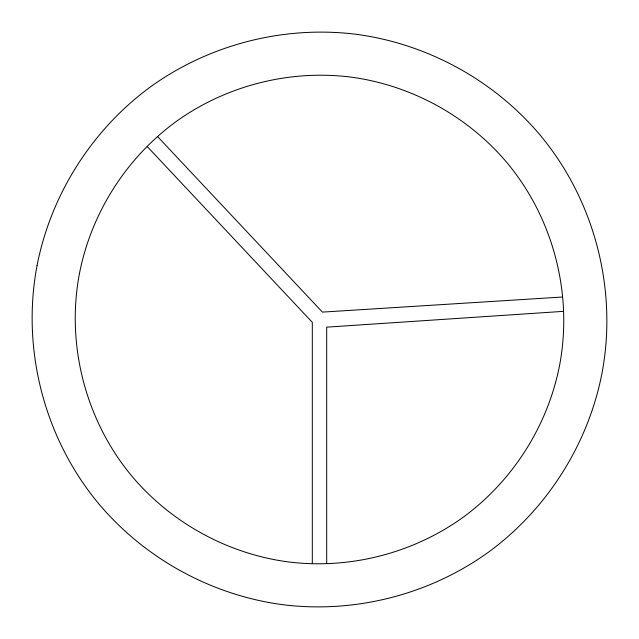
<?xml version="1.0" encoding="UTF-8"?>
<svg xmlns="http://www.w3.org/2000/svg" width="639" height="639" viewBox="0 0 639 639"><rect width="100%" height="100%" fill="white"/><g stroke="black" fill="none" stroke-linecap="round" stroke-linejoin="round"><path stroke-width="0.96" d="M563.438 311.353L326.689 327.152L326.689 563.462M562.536 297.007L322.423 312.112L157.737 136.738M147.258 146.579L312.311 322.344L312.311 563.462M37.046 265.616C21.271 348.71 44.091 437.579 97.943 502.789C144.318 558.422 211.637 595.428 283.46 604.782C355.348 613.584 429.759 594.478 488.515 552.136C546.952 509.339 588.112 444.472 601.954 373.384C617.729 290.29 594.909 201.421 541.057 136.211C494.682 80.578 427.363 43.572 355.54 34.218C283.652 25.416 209.241 44.522 150.484 86.864C92.048 129.661 50.888 194.528 37.046 265.616M79.412 273.7C66.009 344.325 85.402 419.863 131.171 475.296C170.597 522.582 227.819 554.045 288.868 561.993C349.972 569.477 413.225 553.23 463.163 517.239C512.829 480.863 547.823 425.726 559.588 365.3C572.991 294.675 553.598 219.137 507.829 163.704C468.403 116.418 411.181 84.955 350.132 77.007C289.028 69.523 225.775 85.77 175.837 121.761C126.171 158.137 91.177 213.274 79.412 273.7"/></g></svg>
